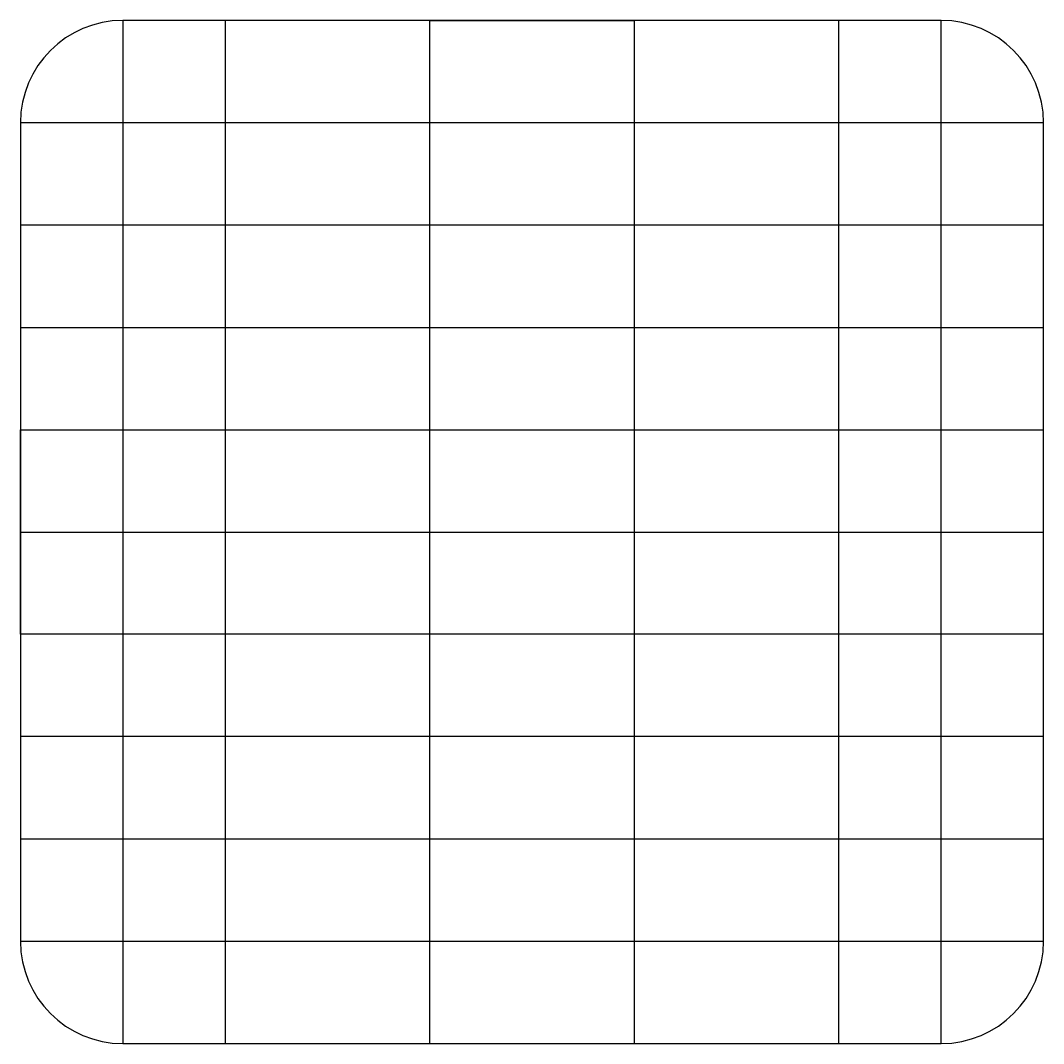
# Model space of a CAD drawing. Header units: millimetres. Extents: x 0 to 50, y 0 to 50.
import ezdxf

# ---------------------------------------------------------------- set-up
doc = ezdxf.new("R2010")
doc.units = ezdxf.units.MM
doc.layers.get('0').update_dxf_attribs({"lineweight": 25, "true_color": 0xffffff})

msp = doc.modelspace()

# ---------------------------------------------------------------- linework, layer by layer
for p, q in [((45, 50), (5, 50)), ((5, 50), (5, 0)), ((10, 50), (10, 0)), ((20, 0), (20, 50)), ((20, 50), (30, 50)), ((30, 50), (30, 0)), ((40, 0), (40, 50)), ((45, 0), (45, 50)), ((0, 45), (0, 5)), ((50, 45), (0, 45)), ((50, 5), (50, 45)), ((50, 40), (0, 40)), ((50, 30), (50, 40)), ((0, 35), (50, 35)), ((0, 20), (0, 30)), ((0, 30), (50, 30)), ((0, 25), (50, 25)), ((50, 20), (0, 20)), ((50, 10), (50, 20)), ((50, 15), (0, 15)), ((0, 10), (50, 10)), ((0, 5), (50, 5)), ((5, 0), (45, 0)), ((10, 0), (20, 0)), ((30, 0), (40, 0))]:
    msp.add_line(p, q)
for centre, start, end in [((5, 45), 90, 180), ((45, 45), 0, 90), ((5, 5), 180, 270), ((45, 5), 270, 0)]:
    msp.add_arc(centre, 5, start, end)

doc.saveas('drawing.dxf')
